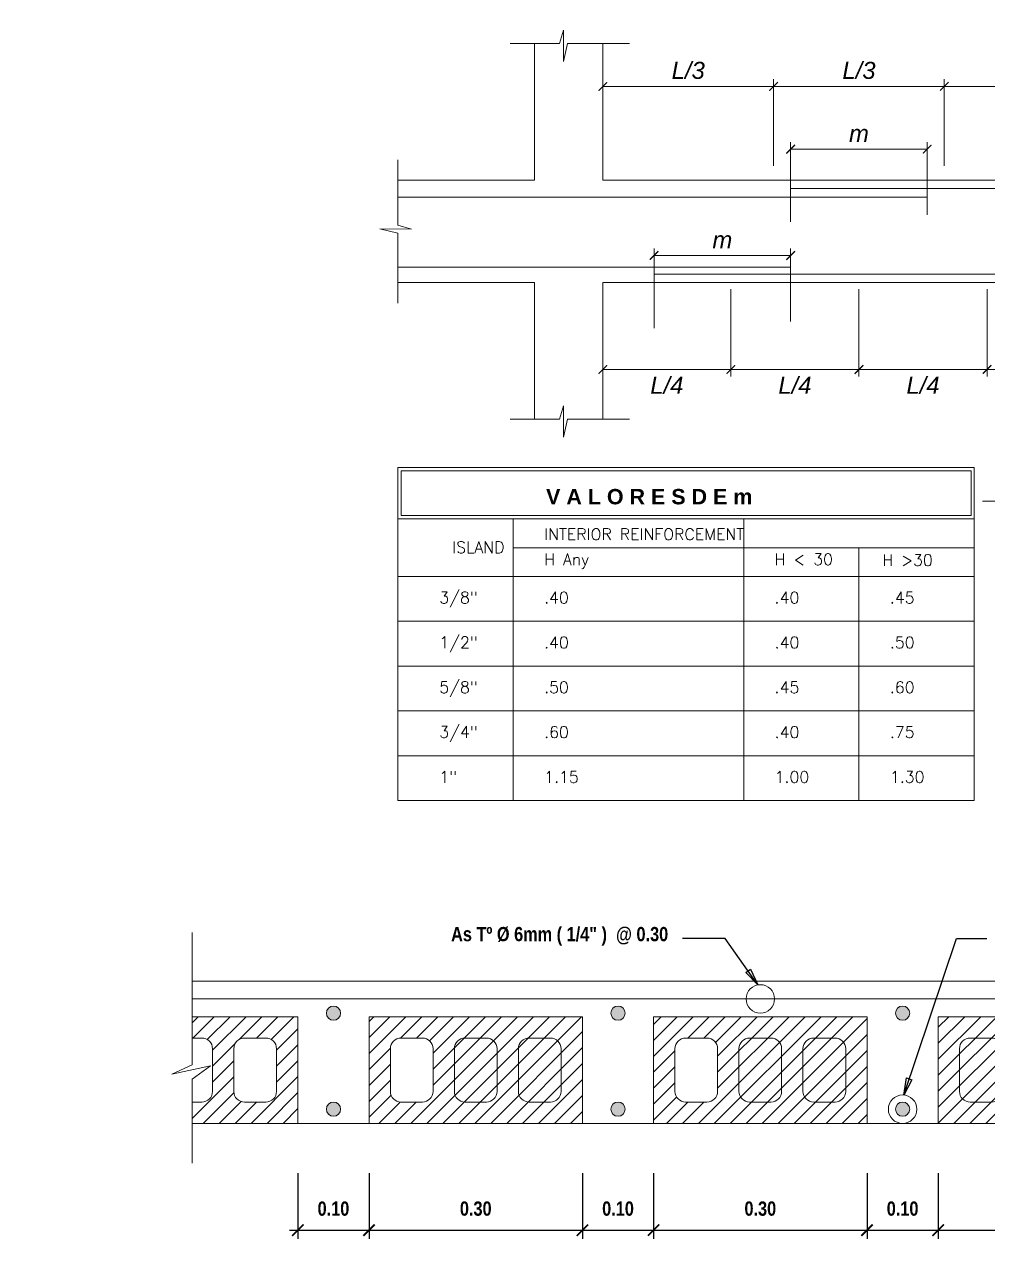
# Model space of a CAD drawing. Header units: millimetres. Extents: x 68 to 194, y 47 to 103.
# Drawn here: x 90.19 to 96.96, y 53.98 to 62.51 of the extents above; entities that cross this region are included whole.
import ezdxf

# ---------------------------------------------------------------- set-up
doc = ezdxf.new("R2010")
doc.units = ezdxf.units.MM
for name, color, linetype, lineweight in [('E_Fierros', 2, 'Continuous', 50), ('G_Complemento', 30, 'Continuous', 20), ('G_Sombreados', 8, 'Continuous', 9), ('G_Texto', 122, 'Continuous', 20)]:
    doc.layers.add(name, color=color, linetype=linetype, lineweight=lineweight)
doc.layers.add('G_Acotación', color=171, linetype='Continuous')
doc.styles.add('Acotacion', font='ARIALN.TTF')
doc.styles.add('ARIAL', font='ariali.ttf', dxfattribs={"height": 0.12})
doc.styles.add('Cotas', font='ARIALNB.TTF', dxfattribs={"height": 0.1})
doc.styles.add('Textos', font='simplex.shx', dxfattribs={"width": 0.8, "oblique": 20})
doc.styles.add('Titulo Detalles', font='swissb.ttf')
doc.dimstyles.new('110', dxfattribs={"dimtxt": 1, "dimasz": 0.08, "dimexe": 0.06, "dimexo": 0.1, "dimgap": 0.1, "dimtad": 3, "dimtih": 1, "dimtoh": 1, "dimlfac": 0.2, "dimzin": 1, "dimdsep": 46, "dimtxsty": 'Cotas', "dimblk": 'ARCHTICK', "dimcen": 2.5, "dimdle": 0.06, "dimclrt": 3, "dimazin": 0, "dimtp": 0.2, "dimtm": 0.2, "dimtfac": 1, "dimtix": 1, "dimtmove": 1, "dimatfit": 3, "dimldrblk": 'CLOSEDBLANK', "dimfxl": 0, "dimtolj": 1, "dimtzin": 1, "dimarcsym": 0})
doc.dimstyles.new('Indicadores', dxfattribs={"dimtxt": 0.08, "dimasz": 0.08, "dimexe": 0.05, "dimexo": 0.1, "dimgap": 0.05, "dimtad": 2, "dimtih": 1, "dimtoh": 1, "dimzin": 4, "dimdsep": 46, "dimtxsty": 'ARIAL', "dimblk1": 'ARCHTICK', "dimblk2": 'ARCHTICK', "dimsah": 1, "dimcen": 0.02, "dimclrd": 8, "dimclre": 8, "dimclrt": 7, "dimadec": 0, "dimazin": 0, "dimtfac": 1, "dimtmove": 2, "dimatfit": 3, "dimldrblk": 'CLOSEDBLANK', "dimfxl": 0, "dimtolj": 1, "dimtzin": 4, "dimlwd": 9, "dimlwe": 9, "dimarcsym": 0})
doc.dimstyles.new('Lenin_50', dxfattribs={"dimtxt": 0.3, "dimasz": 0.08, "dimexe": 0.15, "dimexo": 0.2, "dimgap": 0.03, "dimtad": 2, "dimtih": 1, "dimtoh": 1, "dimlfac": -1, "dimzin": 4, "dimdsep": 46, "dimtxsty": 'Acotacion', "dimblk": 'ARCHTICK', "dimcen": 0.08, "dimclrd": 256, "dimclre": 256, "dimclrt": 4, "dimazin": 1, "dimtm": 1e-09, "dimtfac": 1, "dimtmove": 2, "dimatfit": 2, "dimfxl": 0, "dimtolj": 1, "dimlwd": 13, "dimlwe": 18, "dimarcsym": 0})
pattern_1 = [(45, (-1076.71157, -1234.71255), (-0.0561266008, 0.0561266008), [])]

# ---------------------------------------------------------------- blocks, each defined once
blk = doc.blocks.new('_ArchTick')
at = {"color": 0, "linetype": 'ByBlock', "const_width": 0.15}
blk.add_lwpolyline([(-0.5, -0.5), (0.5, 0.5)], dxfattribs=at)
blk = doc.blocks.new('*D554')
at = {"layer": 'Defpoints', "color": 0}
for p in [(87.8511, 71.0529), (89.3511, 71.0529), (87.8511, 58.5529)]:
    blk.add_point(p, dxfattribs=at)
at = {"layer": 'G_Acotación', "lineweight": 18}
for p, q in [((88.0511, 71.0529), (89.5011, 71.0529)), ((88.0511, 58.5529), (89.5011, 58.5529))]:
    blk.add_line(p, q, dxfattribs=at)
at = {"layer": 'G_Acotación', "lineweight": 13}
blk.add_line((89.3511, 58.5529), (89.3511, 71.0529), dxfattribs=at)
at = {"layer": 'G_Acotación', "lineweight": 13, "xscale": 0.08, "yscale": 0.08, "zscale": 0.08}
for p, rotation in [((89.3511, 71.0529), 90), ((89.3511, 58.5529), 270)]:
    blk.add_blockref('_ArchTick', p, dxfattribs=dict(at, rotation=rotation))
at = {"layer": 'G_Acotación', "color": 4, "lineweight": 5, "insert": (89.8798, 64.8029), "char_height": 0.3, "attachment_point": 5, "style": 'Acotacion'}
blk.add_mtext('\\A1;12.500', dxfattribs=at)
blk = doc.blocks.new('*D617')
at = {"layer": 'Defpoints', "color": 0}
for p in [(96.1121, 54.5414), (96.6121, 54.5414), (96.6121, 54.0414)]:
    blk.add_point(p, dxfattribs=at)
at = {"layer": 'G_Acotación', "color": 0, "lineweight": -2}
for p, q in [((96.1121, 54.4414), (96.1121, 53.9814)), ((96.6121, 54.4414), (96.6121, 53.9814)), ((96.0521, 54.0414), (96.6721, 54.0414))]:
    blk.add_line(p, q, dxfattribs=at)
at = {"layer": 'G_Acotación', "color": 0, "lineweight": -2, "xscale": 0.08, "yscale": 0.08, "zscale": 0.08, "rotation": 180}
blk.add_blockref('_ArchTick', (96.1121, 54.0414), dxfattribs=at)
at = {"layer": 'G_Acotación', "color": 0, "lineweight": -2, "xscale": 0.08, "yscale": 0.08, "zscale": 0.08}
blk.add_blockref('_ArchTick', (96.6121, 54.0414), dxfattribs=at)
at = {"layer": 'G_Acotación', "color": 3, "lineweight": 5, "insert": (96.3621, 54.1924), "char_height": 0.1, "attachment_point": 5, "style": 'Cotas'}
blk.add_mtext('\\A1;0.10', dxfattribs=at)
blk = doc.blocks.new('_ClosedBlank')
at = {"color": 0, "linetype": 'ByBlock', "lineweight": -2}
for p, q in [((-1, 0.17), (0, 0)), ((-1, 0.17), (-1, -0.17)), ((0, 0), (-1, -0.17))]:
    blk.add_line(p, q, dxfattribs=at)
blk = doc.blocks.new('*D618')
at = {"layer": 'Defpoints', "color": 0}
for p in [(94.6121, 54.5414), (96.1121, 54.5414), (96.1121, 54.0414)]:
    blk.add_point(p, dxfattribs=at)
at = {"layer": 'G_Acotación', "color": 0, "lineweight": -2}
for p, q in [((94.6121, 54.4414), (94.6121, 53.9814)), ((96.1121, 54.4414), (96.1121, 53.9814)), ((94.5521, 54.0414), (96.1721, 54.0414))]:
    blk.add_line(p, q, dxfattribs=at)
at = {"layer": 'G_Acotación', "color": 0, "lineweight": -2, "xscale": 0.08, "yscale": 0.08, "zscale": 0.08, "rotation": 180}
blk.add_blockref('_ArchTick', (94.6121, 54.0414), dxfattribs=at)
at = {"layer": 'G_Acotación', "color": 0, "lineweight": -2, "xscale": 0.08, "yscale": 0.08, "zscale": 0.08}
blk.add_blockref('_ArchTick', (96.1121, 54.0414), dxfattribs=at)
at = {"layer": 'G_Acotación', "color": 3, "lineweight": 5, "insert": (95.3621, 54.1924), "char_height": 0.1, "attachment_point": 5, "style": 'Cotas'}
blk.add_mtext('\\A1;0.30', dxfattribs=at)
blk = doc.blocks.new('*D620')
at = {"layer": 'Defpoints', "color": 0}
for p in [(96.6121, 54.5414), (98.1121, 54.5414), (98.1121, 54.0414)]:
    blk.add_point(p, dxfattribs=at)
at = {"layer": 'G_Acotación', "color": 0, "lineweight": -2}
for p, q in [((96.6121, 54.4414), (96.6121, 53.9814)), ((98.1121, 54.4414), (98.1121, 53.9814)), ((96.5521, 54.0414), (98.1721, 54.0414))]:
    blk.add_line(p, q, dxfattribs=at)
at = {"layer": 'G_Acotación', "color": 0, "lineweight": -2, "xscale": 0.08, "yscale": 0.08, "zscale": 0.08, "rotation": 180}
blk.add_blockref('_ArchTick', (96.6121, 54.0414), dxfattribs=at)
at = {"layer": 'G_Acotación', "color": 0, "lineweight": -2, "xscale": 0.08, "yscale": 0.08, "zscale": 0.08}
blk.add_blockref('_ArchTick', (98.1121, 54.0414), dxfattribs=at)
at = {"layer": 'G_Acotación', "color": 3, "lineweight": 5, "insert": (97.3621, 54.1924), "char_height": 0.1, "attachment_point": 5, "style": 'Cotas'}
blk.add_mtext('\\A1;0.30', dxfattribs=at)
blk = doc.blocks.new('*D621')
at = {"layer": 'Defpoints', "color": 0}
for p in [(92.6121, 54.5414), (94.1121, 54.5414), (94.1121, 54.0414)]:
    blk.add_point(p, dxfattribs=at)
at = {"layer": 'G_Acotación', "color": 0, "lineweight": -2}
for p, q in [((92.6121, 54.4414), (92.6121, 53.9814)), ((94.1121, 54.4414), (94.1121, 53.9814)), ((92.5521, 54.0414), (94.1721, 54.0414))]:
    blk.add_line(p, q, dxfattribs=at)
at = {"layer": 'G_Acotación', "color": 0, "lineweight": -2, "xscale": 0.08, "yscale": 0.08, "zscale": 0.08, "rotation": 180}
blk.add_blockref('_ArchTick', (92.6121, 54.0414), dxfattribs=at)
at = {"layer": 'G_Acotación', "color": 0, "lineweight": -2, "xscale": 0.08, "yscale": 0.08, "zscale": 0.08}
blk.add_blockref('_ArchTick', (94.1121, 54.0414), dxfattribs=at)
at = {"layer": 'G_Acotación', "color": 3, "lineweight": 5, "insert": (93.3621, 54.1924), "char_height": 0.1, "attachment_point": 5, "style": 'Cotas'}
blk.add_mtext('\\A1;0.30', dxfattribs=at)
blk = doc.blocks.new('*D622')
at = {"layer": 'Defpoints', "color": 0}
for p in [(92.1121, 54.5414), (92.6121, 54.5414), (92.6121, 54.0414)]:
    blk.add_point(p, dxfattribs=at)
at = {"layer": 'G_Acotación', "color": 0, "lineweight": -2}
for p, q in [((92.1121, 54.4414), (92.1121, 53.9814)), ((92.6121, 54.4414), (92.6121, 53.9814)), ((92.0521, 54.0414), (92.6721, 54.0414))]:
    blk.add_line(p, q, dxfattribs=at)
at = {"layer": 'G_Acotación', "color": 0, "lineweight": -2, "xscale": 0.08, "yscale": 0.08, "zscale": 0.08, "rotation": 180}
blk.add_blockref('_ArchTick', (92.1121, 54.0414), dxfattribs=at)
at = {"layer": 'G_Acotación', "color": 0, "lineweight": -2, "xscale": 0.08, "yscale": 0.08, "zscale": 0.08}
blk.add_blockref('_ArchTick', (92.6121, 54.0414), dxfattribs=at)
at = {"layer": 'G_Acotación', "color": 3, "lineweight": 5, "insert": (92.3621, 54.1924), "char_height": 0.1, "attachment_point": 5, "style": 'Cotas'}
blk.add_mtext('\\A1;0.10', dxfattribs=at)
blk = doc.blocks.new('*D625')
at = {"layer": 'Defpoints', "color": 0}
for p in [(94.1121, 54.5414), (94.6121, 54.5414), (94.6121, 54.0414)]:
    blk.add_point(p, dxfattribs=at)
at = {"layer": 'G_Acotación', "color": 0, "lineweight": -2}
for p, q in [((94.1121, 54.4414), (94.1121, 53.9814)), ((94.6121, 54.4414), (94.6121, 53.9814)), ((94.0521, 54.0414), (94.6721, 54.0414))]:
    blk.add_line(p, q, dxfattribs=at)
at = {"layer": 'G_Acotación', "color": 0, "lineweight": -2, "xscale": 0.08, "yscale": 0.08, "zscale": 0.08, "rotation": 180}
blk.add_blockref('_ArchTick', (94.1121, 54.0414), dxfattribs=at)
at = {"layer": 'G_Acotación', "color": 0, "lineweight": -2, "xscale": 0.08, "yscale": 0.08, "zscale": 0.08}
blk.add_blockref('_ArchTick', (94.6121, 54.0414), dxfattribs=at)
at = {"layer": 'G_Acotación', "color": 3, "lineweight": 5, "insert": (94.3621, 54.1924), "char_height": 0.1, "attachment_point": 5, "style": 'Cotas'}
blk.add_mtext('\\A1;0.10', dxfattribs=at)
blk = doc.blocks.new('*D630')
at = {"layer": 'Defpoints', "color": 0}
for p in [(96.1121, 54.5414), (96.6121, 54.5414), (96.6121, 54.0414)]:
    blk.add_point(p, dxfattribs=at)
at = {"layer": 'G_Acotación', "color": 0, "lineweight": -2}
for p, q in [((96.1121, 54.4414), (96.1121, 53.9814)), ((96.6121, 54.4414), (96.6121, 53.9814)), ((96.0521, 54.0414), (96.6721, 54.0414))]:
    blk.add_line(p, q, dxfattribs=at)
at = {"layer": 'G_Acotación', "color": 0, "lineweight": -2, "xscale": 0.08, "yscale": 0.08, "zscale": 0.08, "rotation": 180}
blk.add_blockref('_ArchTick', (96.1121, 54.0414), dxfattribs=at)
at = {"layer": 'G_Acotación', "color": 0, "lineweight": -2, "xscale": 0.08, "yscale": 0.08, "zscale": 0.08}
blk.add_blockref('_ArchTick', (96.6121, 54.0414), dxfattribs=at)
at = {"layer": 'G_Acotación', "color": 3, "lineweight": 5, "insert": (96.3621, 54.1924), "char_height": 0.1, "attachment_point": 5, "style": 'Cotas'}
blk.add_mtext('\\A1;0.10', dxfattribs=at)
blk = doc.blocks.new('*D631')
at = {"layer": 'Defpoints', "color": 0}
for p in [(94.6121, 54.5414), (96.1121, 54.5414), (96.1121, 54.0414)]:
    blk.add_point(p, dxfattribs=at)
at = {"layer": 'G_Acotación', "color": 0, "lineweight": -2}
for p, q in [((94.6121, 54.4414), (94.6121, 53.9814)), ((96.1121, 54.4414), (96.1121, 53.9814)), ((94.5521, 54.0414), (96.1721, 54.0414))]:
    blk.add_line(p, q, dxfattribs=at)
at = {"layer": 'G_Acotación', "color": 0, "lineweight": -2, "xscale": 0.08, "yscale": 0.08, "zscale": 0.08, "rotation": 180}
blk.add_blockref('_ArchTick', (94.6121, 54.0414), dxfattribs=at)
at = {"layer": 'G_Acotación', "color": 0, "lineweight": -2, "xscale": 0.08, "yscale": 0.08, "zscale": 0.08}
blk.add_blockref('_ArchTick', (96.1121, 54.0414), dxfattribs=at)
at = {"layer": 'G_Acotación', "color": 3, "lineweight": 5, "insert": (95.3621, 54.1924), "char_height": 0.1, "attachment_point": 5, "style": 'Cotas'}
blk.add_mtext('\\A1;0.30', dxfattribs=at)
blk = doc.blocks.new('*D633')
at = {"layer": 'Defpoints', "color": 0}
for p in [(96.6121, 54.5414), (98.1121, 54.5414), (98.1121, 54.0414)]:
    blk.add_point(p, dxfattribs=at)
at = {"layer": 'G_Acotación', "color": 0, "lineweight": -2}
for p, q in [((96.6121, 54.4414), (96.6121, 53.9814)), ((98.1121, 54.4414), (98.1121, 53.9814)), ((96.5521, 54.0414), (98.1721, 54.0414))]:
    blk.add_line(p, q, dxfattribs=at)
at = {"layer": 'G_Acotación', "color": 0, "lineweight": -2, "xscale": 0.08, "yscale": 0.08, "zscale": 0.08, "rotation": 180}
blk.add_blockref('_ArchTick', (96.6121, 54.0414), dxfattribs=at)
at = {"layer": 'G_Acotación', "color": 0, "lineweight": -2, "xscale": 0.08, "yscale": 0.08, "zscale": 0.08}
blk.add_blockref('_ArchTick', (98.1121, 54.0414), dxfattribs=at)
at = {"layer": 'G_Acotación', "color": 3, "lineweight": 5, "insert": (97.3621, 54.1924), "char_height": 0.1, "attachment_point": 5, "style": 'Cotas'}
blk.add_mtext('\\A1;0.30', dxfattribs=at)
blk = doc.blocks.new('*D634')
at = {"layer": 'Defpoints', "color": 0}
for p in [(92.6121, 54.5414), (94.1121, 54.5414), (94.1121, 54.0414)]:
    blk.add_point(p, dxfattribs=at)
at = {"layer": 'G_Acotación', "color": 0, "lineweight": -2}
for p, q in [((92.6121, 54.4414), (92.6121, 53.9814)), ((94.1121, 54.4414), (94.1121, 53.9814)), ((92.5521, 54.0414), (94.1721, 54.0414))]:
    blk.add_line(p, q, dxfattribs=at)
at = {"layer": 'G_Acotación', "color": 0, "lineweight": -2, "xscale": 0.08, "yscale": 0.08, "zscale": 0.08, "rotation": 180}
blk.add_blockref('_ArchTick', (92.6121, 54.0414), dxfattribs=at)
at = {"layer": 'G_Acotación', "color": 0, "lineweight": -2, "xscale": 0.08, "yscale": 0.08, "zscale": 0.08}
blk.add_blockref('_ArchTick', (94.1121, 54.0414), dxfattribs=at)
at = {"layer": 'G_Acotación', "color": 3, "lineweight": 5, "insert": (93.3621, 54.1924), "char_height": 0.1, "attachment_point": 5, "style": 'Cotas'}
blk.add_mtext('\\A1;0.30', dxfattribs=at)
blk = doc.blocks.new('*D635')
at = {"layer": 'Defpoints', "color": 0}
for p in [(92.1121, 54.5414), (92.6121, 54.5414), (92.6121, 54.0414)]:
    blk.add_point(p, dxfattribs=at)
at = {"layer": 'G_Acotación', "color": 0, "lineweight": -2}
for p, q in [((92.1121, 54.4414), (92.1121, 53.9814)), ((92.6121, 54.4414), (92.6121, 53.9814)), ((92.0521, 54.0414), (92.6721, 54.0414))]:
    blk.add_line(p, q, dxfattribs=at)
at = {"layer": 'G_Acotación', "color": 0, "lineweight": -2, "xscale": 0.08, "yscale": 0.08, "zscale": 0.08, "rotation": 180}
blk.add_blockref('_ArchTick', (92.1121, 54.0414), dxfattribs=at)
at = {"layer": 'G_Acotación', "color": 0, "lineweight": -2, "xscale": 0.08, "yscale": 0.08, "zscale": 0.08}
blk.add_blockref('_ArchTick', (92.6121, 54.0414), dxfattribs=at)
at = {"layer": 'G_Acotación', "color": 3, "lineweight": 5, "insert": (92.3621, 54.1924), "char_height": 0.1, "attachment_point": 5, "style": 'Cotas'}
blk.add_mtext('\\A1;0.10', dxfattribs=at)
blk = doc.blocks.new('*D638')
at = {"layer": 'Defpoints', "color": 0}
for p in [(94.1121, 54.5414), (94.6121, 54.5414), (94.6121, 54.0414)]:
    blk.add_point(p, dxfattribs=at)
at = {"layer": 'G_Acotación', "color": 0, "lineweight": -2}
for p, q in [((94.1121, 54.4414), (94.1121, 53.9814)), ((94.6121, 54.4414), (94.6121, 53.9814)), ((94.0521, 54.0414), (94.6721, 54.0414))]:
    blk.add_line(p, q, dxfattribs=at)
at = {"layer": 'G_Acotación', "color": 0, "lineweight": -2, "xscale": 0.08, "yscale": 0.08, "zscale": 0.08, "rotation": 180}
blk.add_blockref('_ArchTick', (94.1121, 54.0414), dxfattribs=at)
at = {"layer": 'G_Acotación', "color": 0, "lineweight": -2, "xscale": 0.08, "yscale": 0.08, "zscale": 0.08}
blk.add_blockref('_ArchTick', (94.6121, 54.0414), dxfattribs=at)
at = {"layer": 'G_Acotación', "color": 3, "lineweight": 5, "insert": (94.3621, 54.1924), "char_height": 0.1, "attachment_point": 5, "style": 'Cotas'}
blk.add_mtext('\\A1;0.10', dxfattribs=at)
blk = doc.blocks.new('*D644')
at = {"layer": 'Defpoints', "color": 0}
for p in [(95.4554, 62.0779), (94.2554, 61.4196), (95.4554, 61.4196)]:
    blk.add_point(p, dxfattribs=at)
at = {"layer": 'G_Acotación', "color": 8, "lineweight": 9}
for p, q in [((94.2554, 61.5196), (94.2554, 62.1279)), ((95.4554, 61.5196), (95.4554, 62.1279)), ((94.2554, 62.0779), (95.4554, 62.0779))]:
    blk.add_line(p, q, dxfattribs=at)
at = {"layer": 'G_Acotación', "color": 8, "lineweight": 9, "xscale": 0.06, "yscale": 0.06, "zscale": 0.06, "rotation": 180}
blk.add_blockref('_ArchTick', (94.2554, 62.0779), dxfattribs=at)
at = {"layer": 'G_Acotación', "color": 8, "lineweight": 9, "xscale": 0.06, "yscale": 0.06, "zscale": 0.06}
blk.add_blockref('_ArchTick', (95.4554, 62.0779), dxfattribs=at)
at = {"layer": 'G_Acotación', "color": 7, "lineweight": 5, "insert": (94.8554, 62.1899), "char_height": 0.12, "attachment_point": 5, "style": 'ARIAL'}
blk.add_mtext('\\A1;L/3', dxfattribs=at)
blk = doc.blocks.new('*D645')
at = {"layer": 'Defpoints', "color": 0}
for p in [(96.6554, 62.0779), (95.4554, 61.4196), (96.6554, 61.4196)]:
    blk.add_point(p, dxfattribs=at)
at = {"layer": 'G_Acotación', "color": 8, "lineweight": 9}
for p, q in [((95.4554, 61.5196), (95.4554, 62.1279)), ((96.6554, 61.5196), (96.6554, 62.1279)), ((95.4554, 62.0779), (96.6554, 62.0779))]:
    blk.add_line(p, q, dxfattribs=at)
at = {"layer": 'G_Acotación', "color": 8, "lineweight": 9, "xscale": 0.06, "yscale": 0.06, "zscale": 0.06, "rotation": 180}
blk.add_blockref('_ArchTick', (95.4554, 62.0779), dxfattribs=at)
at = {"layer": 'G_Acotación', "color": 8, "lineweight": 9, "xscale": 0.06, "yscale": 0.06, "zscale": 0.06}
blk.add_blockref('_ArchTick', (96.6554, 62.0779), dxfattribs=at)
at = {"layer": 'G_Acotación', "color": 7, "lineweight": 5, "insert": (96.0554, 62.1899), "char_height": 0.12, "attachment_point": 5, "style": 'ARIAL'}
blk.add_mtext('\\A1;L/3', dxfattribs=at)
blk = doc.blocks.new('*D646')
at = {"layer": 'Defpoints', "color": 0}
for p in [(94.2554, 60.7524), (95.1554, 60.7524), (95.1554, 60.0891)]:
    blk.add_point(p, dxfattribs=at)
at = {"layer": 'G_Acotación', "color": 8, "lineweight": 9}
for p, q in [((94.2554, 60.6524), (94.2554, 60.0391)), ((95.1554, 60.6524), (95.1554, 60.0391)), ((94.2554, 60.0891), (95.1554, 60.0891))]:
    blk.add_line(p, q, dxfattribs=at)
at = {"layer": 'G_Acotación', "color": 8, "lineweight": 9, "xscale": 0.06, "yscale": 0.06, "zscale": 0.06, "rotation": 180}
blk.add_blockref('_ArchTick', (94.2554, 60.0891), dxfattribs=at)
at = {"layer": 'G_Acotación', "color": 8, "lineweight": 9, "xscale": 0.06, "yscale": 0.06, "zscale": 0.06}
blk.add_blockref('_ArchTick', (95.1554, 60.0891), dxfattribs=at)
at = {"layer": 'G_Acotación', "color": 7, "lineweight": 5, "insert": (94.7054, 59.9771), "char_height": 0.12, "attachment_point": 5, "style": 'ARIAL'}
blk.add_mtext('\\A1;L/4', dxfattribs=at)
blk = doc.blocks.new('*D647')
at = {"layer": 'Defpoints', "color": 0}
for p in [(95.5754, 60.8899), (94.6154, 60.2796), (95.5754, 60.3273)]:
    blk.add_point(p, dxfattribs=at)
at = {"layer": 'G_Acotación', "color": 8, "lineweight": 9}
for p, q in [((94.6154, 60.3796), (94.6154, 60.9399)), ((95.5754, 60.4273), (95.5754, 60.9399)), ((94.6154, 60.8899), (95.5754, 60.8899))]:
    blk.add_line(p, q, dxfattribs=at)
at = {"layer": 'G_Acotación', "color": 8, "lineweight": 9, "xscale": 0.06, "yscale": 0.06, "zscale": 0.06, "rotation": 180}
blk.add_blockref('_ArchTick', (94.6154, 60.8899), dxfattribs=at)
at = {"layer": 'G_Acotación', "color": 8, "lineweight": 9, "xscale": 0.06, "yscale": 0.06, "zscale": 0.06}
blk.add_blockref('_ArchTick', (95.5754, 60.8899), dxfattribs=at)
at = {"layer": 'G_Acotación', "color": 7, "lineweight": 5, "insert": (95.0954, 60.9999), "char_height": 0.12, "attachment_point": 5, "style": 'ARIAL'}
blk.add_mtext('\\A1;m', dxfattribs=at)
blk = doc.blocks.new('*D648')
at = {"layer": 'Defpoints', "color": 0}
for p in [(95.1554, 60.7524), (96.0554, 60.7524), (96.0554, 60.0891)]:
    blk.add_point(p, dxfattribs=at)
at = {"layer": 'G_Acotación', "color": 8, "lineweight": 9}
for p, q in [((95.1554, 60.6524), (95.1554, 60.0391)), ((96.0554, 60.6524), (96.0554, 60.0391)), ((95.1554, 60.0891), (96.0554, 60.0891))]:
    blk.add_line(p, q, dxfattribs=at)
at = {"layer": 'G_Acotación', "color": 8, "lineweight": 9, "xscale": 0.06, "yscale": 0.06, "zscale": 0.06, "rotation": 180}
blk.add_blockref('_ArchTick', (95.1554, 60.0891), dxfattribs=at)
at = {"layer": 'G_Acotación', "color": 8, "lineweight": 9, "xscale": 0.06, "yscale": 0.06, "zscale": 0.06}
blk.add_blockref('_ArchTick', (96.0554, 60.0891), dxfattribs=at)
at = {"layer": 'G_Acotación', "color": 7, "lineweight": 5, "insert": (95.6054, 59.9771), "char_height": 0.12, "attachment_point": 5, "style": 'ARIAL'}
blk.add_mtext('\\A1;L/4', dxfattribs=at)
blk = doc.blocks.new('*D649')
at = {"layer": 'Defpoints', "color": 0}
for p in [(96.0554, 60.7524), (96.9554, 60.7524), (96.9554, 60.0891)]:
    blk.add_point(p, dxfattribs=at)
at = {"layer": 'G_Acotación', "color": 8, "lineweight": 9}
for p, q in [((96.0554, 60.6524), (96.0554, 60.0391)), ((96.9554, 60.6524), (96.9554, 60.0391)), ((96.0554, 60.0891), (96.9554, 60.0891))]:
    blk.add_line(p, q, dxfattribs=at)
at = {"layer": 'G_Acotación', "color": 8, "lineweight": 9, "xscale": 0.06, "yscale": 0.06, "zscale": 0.06, "rotation": 180}
blk.add_blockref('_ArchTick', (96.0554, 60.0891), dxfattribs=at)
at = {"layer": 'G_Acotación', "color": 8, "lineweight": 9, "xscale": 0.06, "yscale": 0.06, "zscale": 0.06}
blk.add_blockref('_ArchTick', (96.9554, 60.0891), dxfattribs=at)
at = {"layer": 'G_Acotación', "color": 7, "lineweight": 5, "insert": (96.5054, 59.9771), "char_height": 0.12, "attachment_point": 5, "style": 'ARIAL'}
blk.add_mtext('\\A1;L/4', dxfattribs=at)
blk = doc.blocks.new('*D650')
at = {"layer": 'Defpoints', "color": 0}
for p in [(96.5354, 61.6372), (95.5754, 61.027), (96.5354, 61.0747)]:
    blk.add_point(p, dxfattribs=at)
at = {"layer": 'G_Acotación', "color": 8, "lineweight": 9}
for p, q in [((95.5754, 61.127), (95.5754, 61.6872)), ((95.5754, 61.6372), (96.5354, 61.6372)), ((96.5354, 61.1747), (96.5354, 61.6872))]:
    blk.add_line(p, q, dxfattribs=at)
at = {"layer": 'G_Acotación', "color": 8, "lineweight": 9, "xscale": 0.06, "yscale": 0.06, "zscale": 0.06, "rotation": 180}
blk.add_blockref('_ArchTick', (95.5754, 61.6372), dxfattribs=at)
at = {"layer": 'G_Acotación', "color": 8, "lineweight": 9, "xscale": 0.06, "yscale": 0.06, "zscale": 0.06}
blk.add_blockref('_ArchTick', (96.5354, 61.6372), dxfattribs=at)
at = {"layer": 'G_Acotación', "color": 7, "lineweight": 5, "insert": (96.0554, 61.7472), "char_height": 0.12, "attachment_point": 5, "style": 'ARIAL'}
blk.add_mtext('\\A1;m', dxfattribs=at)
blk = doc.blocks.new('*D651')
at = {"layer": 'Defpoints', "color": 0}
for p in [(97.8554, 62.0779), (96.6554, 61.4196), (97.8554, 61.4196)]:
    blk.add_point(p, dxfattribs=at)
at = {"layer": 'G_Acotación', "color": 8, "lineweight": 9}
for p, q in [((96.6554, 61.5196), (96.6554, 62.1279)), ((97.8554, 61.5196), (97.8554, 62.1279)), ((96.6554, 62.0779), (97.8554, 62.0779))]:
    blk.add_line(p, q, dxfattribs=at)
at = {"layer": 'G_Acotación', "color": 8, "lineweight": 9, "xscale": 0.06, "yscale": 0.06, "zscale": 0.06, "rotation": 180}
blk.add_blockref('_ArchTick', (96.6554, 62.0779), dxfattribs=at)
at = {"layer": 'G_Acotación', "color": 8, "lineweight": 9, "xscale": 0.06, "yscale": 0.06, "zscale": 0.06}
blk.add_blockref('_ArchTick', (97.8554, 62.0779), dxfattribs=at)
at = {"layer": 'G_Acotación', "color": 7, "lineweight": 5, "insert": (97.2554, 62.1899), "char_height": 0.12, "attachment_point": 5, "style": 'ARIAL'}
blk.add_mtext('\\A1;L/3', dxfattribs=at)
blk = doc.blocks.new('*D652')
at = {"layer": 'Defpoints', "color": 0}
for p in [(96.9554, 60.7524), (97.8554, 60.7524), (97.8554, 60.0891)]:
    blk.add_point(p, dxfattribs=at)
at = {"layer": 'G_Acotación', "color": 8, "lineweight": 9}
for p, q in [((96.9554, 60.6524), (96.9554, 60.0391)), ((97.8554, 60.6524), (97.8554, 60.0391)), ((96.9554, 60.0891), (97.8554, 60.0891))]:
    blk.add_line(p, q, dxfattribs=at)
at = {"layer": 'G_Acotación', "color": 8, "lineweight": 9, "xscale": 0.06, "yscale": 0.06, "zscale": 0.06, "rotation": 180}
blk.add_blockref('_ArchTick', (96.9554, 60.0891), dxfattribs=at)
at = {"layer": 'G_Acotación', "color": 8, "lineweight": 9, "xscale": 0.06, "yscale": 0.06, "zscale": 0.06}
blk.add_blockref('_ArchTick', (97.8554, 60.0891), dxfattribs=at)
at = {"layer": 'G_Acotación', "color": 7, "lineweight": 5, "insert": (97.4054, 59.9771), "char_height": 0.12, "attachment_point": 5, "style": 'ARIAL'}
blk.add_mtext('\\A1;L/4', dxfattribs=at)

msp = doc.modelspace()

# ---------------------------------------------------------------- hatches: boundary and pattern name
at = {"layer": 'E_Fierros', "lineweight": 5}
h = msp.add_hatch(color=256, dxfattribs=at)
h.dxf.hatch_style = 1
h.paths.add_polyline_path([(92.4121, 55.5664, 1), (92.3121, 55.5664, 1)])
h.paths.add_polyline_path([(92.4121, 54.8914, 1), (92.3121, 54.8914, 1)])
h = msp.add_hatch(color=256, dxfattribs=at)
h.dxf.hatch_style = 1
h.paths.add_polyline_path([(92.4121, 55.5664, 1), (92.3121, 55.5664, 1)])
h.paths.add_polyline_path([(92.4121, 54.8914, 1), (92.3121, 54.8914, 1)])
h = msp.add_hatch(color=256, dxfattribs=at)
h.dxf.hatch_style = 1
h.paths.add_polyline_path([(94.4121, 55.5664, 1), (94.3121, 55.5664, 1)])
h.paths.add_polyline_path([(94.4121, 54.8914, 1), (94.3121, 54.8914, 1)])
h = msp.add_hatch(color=256, dxfattribs=at)
h.dxf.hatch_style = 1
h.paths.add_polyline_path([(94.4121, 55.5664, 1), (94.3121, 55.5664, 1)])
h.paths.add_polyline_path([(94.4121, 54.8914, 1), (94.3121, 54.8914, 1)])
h = msp.add_hatch(color=256, dxfattribs=at)
h.dxf.hatch_style = 1
h.paths.add_polyline_path([(96.4121, 55.5664, 1), (96.3121, 55.5664, 1)])
h.paths.add_polyline_path([(96.4121, 54.8914, 1), (96.3121, 54.8914, 1)])
h = msp.add_hatch(color=256, dxfattribs=at)
h.dxf.hatch_style = 1
h.paths.add_polyline_path([(96.4121, 55.5664, 1), (96.3121, 55.5664, 1)])
h.paths.add_polyline_path([(96.4121, 54.8914, 1), (96.3121, 54.8914, 1)])
at = {"layer": 'G_Sombreados', "lineweight": 5}
h = msp.add_hatch(dxfattribs=at)
h.set_pattern_fill('LINE,_O', color=256, scale=0.025, angle=45)
h.set_pattern_definition(pattern_1)
h.paths.add_polyline_path([(92.1121, 54.7914), (92.1121, 55.5414), (91.3687, 55.5414), (91.3687, 55.3914), (91.4371, 55.3914, -0.414214), (91.5121, 55.3164), (91.5121, 55.0164, -0.414214), (91.4371, 54.9414), (91.3687, 54.9414), (91.3687, 54.7914)])
h.paths.add_polyline_path([(91.8871, 54.9414), (91.7371, 54.9414, -0.414214), (91.6621, 55.0164), (91.6621, 55.3164, -0.414214), (91.7371, 55.3914), (91.8871, 55.3914, -0.414214), (91.9621, 55.3164), (91.9621, 55.0164, -0.414214)], flags=16)
h = msp.add_hatch(dxfattribs=at)
h.set_pattern_fill('LINE,_O', color=256, scale=0.025, angle=45)
h.set_pattern_definition(pattern_1)
h.paths.add_polyline_path([(92.1121, 54.7914), (92.1121, 55.5414), (91.3687, 55.5414), (91.3687, 55.3914), (91.4371, 55.3914, -0.414214), (91.5121, 55.3164), (91.5121, 55.0164, -0.414214), (91.4371, 54.9414), (91.3687, 54.9414), (91.3687, 54.7914)])
h.paths.add_polyline_path([(91.8871, 54.9414), (91.7371, 54.9414, -0.414214), (91.6621, 55.0164), (91.6621, 55.3164, -0.414214), (91.7371, 55.3914), (91.8871, 55.3914, -0.414214), (91.9621, 55.3164), (91.9621, 55.0164, -0.414214)], flags=16)
h = msp.add_hatch(dxfattribs=at)
h.set_pattern_fill('LINE,_O', color=256, scale=0.025, angle=45)
h.set_pattern_definition(pattern_1)
h.paths.add_polyline_path([(92.6121, 55.5414), (92.6121, 54.7914), (94.1121, 54.7914), (94.1121, 55.5414)])
h.paths.add_polyline_path([(93.0621, 55.0164, -0.414214), (92.9871, 54.9414), (92.8371, 54.9414, -0.414214), (92.7621, 55.0164), (92.7621, 55.3164, -0.414214), (92.8371, 55.3914), (92.9871, 55.3914, -0.414214), (93.0621, 55.3164)], flags=16)
h = msp.add_hatch(dxfattribs=at)
h.set_pattern_fill('LINE,_O', color=256, scale=0.025, angle=45)
h.set_pattern_definition(pattern_1)
h.paths.add_polyline_path([(92.6121, 55.5414), (92.6121, 54.7914), (94.1121, 54.7914), (94.1121, 55.5414)])
h.paths.add_polyline_path([(93.0621, 55.0164, -0.414214), (92.9871, 54.9414), (92.8371, 54.9414, -0.414214), (92.7621, 55.0164), (92.7621, 55.3164, -0.414214), (92.8371, 55.3914), (92.9871, 55.3914, -0.414214), (93.0621, 55.3164)], flags=16)
h = msp.add_hatch(dxfattribs=at)
h.set_pattern_fill('LINE,_O', color=256, scale=0.025, angle=45)
h.set_pattern_definition(pattern_1)
h.paths.add_polyline_path([(94.6121, 55.5414), (94.6121, 54.7914), (96.1121, 54.7914), (96.1121, 55.5414)])
h.paths.add_polyline_path([(95.0621, 55.0164, -0.414214), (94.9871, 54.9414), (94.8371, 54.9414, -0.414214), (94.7621, 55.0164), (94.7621, 55.3164, -0.414214), (94.8371, 55.3914), (94.9871, 55.3914, -0.414214), (95.0621, 55.3164)], flags=16)
h = msp.add_hatch(dxfattribs=at)
h.set_pattern_fill('LINE,_O', color=256, scale=0.025, angle=45)
h.set_pattern_definition(pattern_1)
h.paths.add_polyline_path([(94.6121, 55.5414), (94.6121, 54.7914), (96.1121, 54.7914), (96.1121, 55.5414)])
h.paths.add_polyline_path([(95.0621, 55.0164, -0.414214), (94.9871, 54.9414), (94.8371, 54.9414, -0.414214), (94.7621, 55.0164), (94.7621, 55.3164, -0.414214), (94.8371, 55.3914), (94.9871, 55.3914, -0.414214), (95.0621, 55.3164)], flags=16)
h = msp.add_hatch(dxfattribs=at)
h.set_pattern_fill('LINE,_O', color=256, scale=0.025, angle=45)
h.set_pattern_definition(pattern_1)
h.paths.add_polyline_path([(96.6121, 55.5414), (96.6121, 54.7914), (98.1121, 54.7914), (98.1121, 55.5414)])
h.paths.add_polyline_path([(97.6621, 55.3164, -0.414214), (97.7371, 55.3914), (97.8871, 55.3914, -0.414214), (97.9621, 55.3164), (97.9621, 55.0164, -0.414214), (97.8871, 54.9414), (97.7371, 54.9414, -0.414214), (97.6621, 55.0164)], flags=16)
h = msp.add_hatch(dxfattribs=at)
h.set_pattern_fill('LINE,_O', color=256, scale=0.025, angle=45)
h.set_pattern_definition(pattern_1)
h.paths.add_polyline_path([(96.6121, 55.5414), (96.6121, 54.7914), (98.1121, 54.7914), (98.1121, 55.5414)])
h.paths.add_polyline_path([(97.6621, 55.3164, -0.414214), (97.7371, 55.3914), (97.8871, 55.3914, -0.414214), (97.9621, 55.3164), (97.9621, 55.0164, -0.414214), (97.8871, 54.9414), (97.7371, 54.9414, -0.414214), (97.6621, 55.0164)], flags=16)

# ---------------------------------------------------------------- linework, layer by layer
at = {"lineweight": 5}
msp.add_line((96.924, 59.1648), (98.1526, 59.1648), dxfattribs=at)
at = {"layer": 'E_Fierros', "lineweight": 5}
msp.add_line((91.3687, 55.6664), (99.3556, 55.6664), dxfattribs=at)
msp.add_line((91.3687, 55.6664), (99.3556, 55.6664), dxfattribs=at)
for points in [[(95.5754, 61.3596), (95.5754, 61.3596), (99.2952, 61.3596)], [(96.5354, 61.3001), (92.8154, 61.3001)], [(95.5754, 60.8073), (92.8154, 60.8073)], [(94.6154, 60.7596), (94.6154, 60.7596), (99.2952, 60.7596)]]:
    msp.add_lwpolyline(points, dxfattribs=at)
for centre in [(92.3621, 55.5664), (92.3621, 55.5664), (94.3621, 55.5664), (94.3621, 55.5664), (96.3621, 55.5664), (96.3621, 55.5664), (92.3621, 54.8914), (92.3621, 54.8914), (94.3621, 54.8914), (94.3621, 54.8914), (96.3621, 54.8914), (96.3621, 54.8914)]:
    msp.add_circle(centre, 0.05, dxfattribs=at)
at = {"layer": 'G_Acotación', "lineweight": 5}
msp.add_circle((96.3621, 54.8914), 0.1, dxfattribs=at)
msp.add_circle((96.3621, 54.8914), 0.1, dxfattribs=at)
at = {"layer": 'G_Complemento', "lineweight": 5}
for p, q in [((92.8154, 59.3995), (92.8154, 57.0595)), ((92.8154, 59.3995), (96.8654, 59.3995)), ((96.8654, 59.3995), (96.8654, 57.0595)), ((92.8154, 59.0395), (96.8654, 59.0395)), ((93.6254, 59.0395), (93.6254, 57.0595)), ((95.2454, 59.0359), (95.2454, 57.0595)), ((96.0554, 58.837), (96.0554, 57.0595)), ((92.8154, 58.6345), (96.8654, 58.6345)), ((92.8154, 58.3195), (96.8654, 58.3195)), ((92.8154, 58.0045), (96.8654, 58.0045)), ((92.8154, 57.6895), (96.8654, 57.6895)), ((92.8154, 57.3745), (96.8654, 57.3745)), ((92.8154, 57.0595), (96.8654, 57.0595)), ((91.3687, 55.7914), (99.3556, 55.7914)), ((91.3687, 55.7914), (99.3556, 55.7914)), ((91.3687, 54.7914), (99.3556, 54.7914)), ((91.3687, 54.7914), (99.3556, 54.7914))]:
    msp.add_line(p, q, dxfattribs=at)
at = {"layer": 'G_Complemento', "linetype": 'ByBlock', "lineweight": 5, "ltscale": 5}
for points in [[(93.6049, 62.3796), (93.9517, 62.3796), (93.9792, 62.4743), (93.978, 62.2525), (94.0071, 62.3796), (94.4426, 62.3796)], [(92.8154, 61.563), (92.8154, 61.1029), (92.9101, 61.0753), (92.6883, 61.0766), (92.8154, 61.0474), (92.8154, 60.5542)], [(93.6049, 59.7396), (93.9517, 59.7396), (93.9792, 59.8343), (93.978, 59.6125), (94.0071, 59.7396), (94.4426, 59.7396)]]:
    msp.add_lwpolyline(points, dxfattribs=at)
at = {"layer": 'G_Complemento', "lineweight": 5}
for points in [[(92.8154, 61.4196), (93.7754, 61.4196), (93.7754, 62.3796)], [(94.2554, 61.4196), (94.2554, 61.4196), (94.2554, 62.3796)], [(94.2554, 61.4196), (97.8554, 61.4196), (97.8554, 62.3796)], [(92.8154, 60.6996), (93.7754, 60.6996), (93.7754, 59.7396)], [(94.2554, 60.6996), (94.2554, 60.6996), (94.2554, 59.7396)], [(94.2554, 60.6996), (97.8554, 60.6996), (97.8554, 59.7396)], [(93.6254, 58.837), (93.6254, 58.837), (96.8654, 58.837)], [(91.3687, 56.1328), (91.3687, 55.2024), (91.2254, 55.1377), (91.4989, 55.1952), (91.3687, 55.1017), (91.3687, 54.5131)], [(91.3687, 56.1328), (91.3687, 55.2024), (91.2254, 55.1377), (91.4989, 55.1952), (91.3687, 55.1017), (91.3687, 54.5131)], [(91.3687, 54.7914), (92.1121, 54.7914), (92.1121, 55.5414), (91.3687, 55.5414)], [(91.3687, 54.7914), (92.1121, 54.7914), (92.1121, 55.5414), (91.3687, 55.5414)]]:
    msp.add_lwpolyline(points, dxfattribs=at)
for points in [[(92.8379, 59.062), (96.8429, 59.062), (96.8429, 59.377), (92.8379, 59.377)], [(92.6121, 54.7914), (94.1121, 54.7914), (94.1121, 55.5414), (92.6121, 55.5414)], [(92.6121, 54.7914), (94.1121, 54.7914), (94.1121, 55.5414), (92.6121, 55.5414)], [(94.6121, 54.7914), (96.1121, 54.7914), (96.1121, 55.5414), (94.6121, 55.5414)], [(94.6121, 54.7914), (96.1121, 54.7914), (96.1121, 55.5414), (94.6121, 55.5414)], [(98.1121, 54.7914), (96.6121, 54.7914), (96.6121, 55.5414), (98.1121, 55.5414)], [(98.1121, 54.7914), (96.6121, 54.7914), (96.6121, 55.5414), (98.1121, 55.5414)]]:
    msp.add_lwpolyline(points, close=True, dxfattribs=at)
msp.add_lwpolyline([(91.3687, 54.9414), (91.4371, 54.9414, 0.414214), (91.5121, 55.0164), (91.5121, 55.3164, 0.414214), (91.4371, 55.3914), (91.3687, 55.3914)], format="xyb", dxfattribs=at)
msp.add_lwpolyline([(91.3687, 54.9414), (91.4371, 54.9414, 0.414214), (91.5121, 55.0164), (91.5121, 55.3164, 0.414214), (91.4371, 55.3914), (91.3687, 55.3914)], format="xyb", dxfattribs=at)
for points in [[(91.7371, 54.9414), (91.8871, 54.9414, 0.414214), (91.9621, 55.0164), (91.9621, 55.3164, 0.414214), (91.8871, 55.3914), (91.7371, 55.3914, 0.414214), (91.6621, 55.3164), (91.6621, 55.0164, 0.414214)], [(91.7371, 54.9414), (91.8871, 54.9414, 0.414214), (91.9621, 55.0164), (91.9621, 55.3164, 0.414214), (91.8871, 55.3914), (91.7371, 55.3914, 0.414214), (91.6621, 55.3164), (91.6621, 55.0164, 0.414214)], [(92.8371, 54.9414), (92.9871, 54.9414, 0.414214), (93.0621, 55.0164), (93.0621, 55.3164, 0.414214), (92.9871, 55.3914), (92.8371, 55.3914, 0.414214), (92.7621, 55.3164), (92.7621, 55.0164, 0.414214)], [(92.8371, 54.9414), (92.9871, 54.9414, 0.414214), (93.0621, 55.0164), (93.0621, 55.3164, 0.414214), (92.9871, 55.3914), (92.8371, 55.3914, 0.414214), (92.7621, 55.3164), (92.7621, 55.0164, 0.414214)], [(93.2871, 54.9414), (93.4371, 54.9414, 0.414214), (93.5121, 55.0164), (93.5121, 55.3164, 0.414214), (93.4371, 55.3914), (93.2871, 55.3914, 0.414214), (93.2121, 55.3164), (93.2121, 55.0164, 0.414214)], [(93.2871, 54.9414), (93.4371, 54.9414, 0.414214), (93.5121, 55.0164), (93.5121, 55.3164, 0.414214), (93.4371, 55.3914), (93.2871, 55.3914, 0.414214), (93.2121, 55.3164), (93.2121, 55.0164, 0.414214)], [(93.7371, 54.9414), (93.8871, 54.9414, 0.414214), (93.9621, 55.0164), (93.9621, 55.3164, 0.414214), (93.8871, 55.3914), (93.7371, 55.3914, 0.414214), (93.6621, 55.3164), (93.6621, 55.0164, 0.414214)], [(93.7371, 54.9414), (93.8871, 54.9414, 0.414214), (93.9621, 55.0164), (93.9621, 55.3164, 0.414214), (93.8871, 55.3914), (93.7371, 55.3914, 0.414214), (93.6621, 55.3164), (93.6621, 55.0164, 0.414214)], [(94.8371, 54.9414), (94.9871, 54.9414, 0.414214), (95.0621, 55.0164), (95.0621, 55.3164, 0.414214), (94.9871, 55.3914), (94.8371, 55.3914, 0.414214), (94.7621, 55.3164), (94.7621, 55.0164, 0.414214)], [(94.8371, 54.9414), (94.9871, 54.9414, 0.414214), (95.0621, 55.0164), (95.0621, 55.3164, 0.414214), (94.9871, 55.3914), (94.8371, 55.3914, 0.414214), (94.7621, 55.3164), (94.7621, 55.0164, 0.414214)], [(95.2871, 54.9414), (95.4371, 54.9414, 0.414214), (95.5121, 55.0164), (95.5121, 55.3164, 0.414214), (95.4371, 55.3914), (95.2871, 55.3914, 0.414214), (95.2121, 55.3164), (95.2121, 55.0164, 0.414214)], [(95.2871, 54.9414), (95.4371, 54.9414, 0.414214), (95.5121, 55.0164), (95.5121, 55.3164, 0.414214), (95.4371, 55.3914), (95.2871, 55.3914, 0.414214), (95.2121, 55.3164), (95.2121, 55.0164, 0.414214)], [(95.7371, 54.9414), (95.8871, 54.9414, 0.414214), (95.9621, 55.0164), (95.9621, 55.3164, 0.414214), (95.8871, 55.3914), (95.7371, 55.3914, 0.414214), (95.6621, 55.3164), (95.6621, 55.0164, 0.414214)], [(95.7371, 54.9414), (95.8871, 54.9414, 0.414214), (95.9621, 55.0164), (95.9621, 55.3164, 0.414214), (95.8871, 55.3914), (95.7371, 55.3914, 0.414214), (95.6621, 55.3164), (95.6621, 55.0164, 0.414214)], [(96.9871, 54.9414), (96.8371, 54.9414, -0.414214), (96.7621, 55.0164), (96.7621, 55.3164, -0.414214), (96.8371, 55.3914), (96.9871, 55.3914, -0.414214), (97.0621, 55.3164), (97.0621, 55.0164, -0.414214)], [(96.9871, 54.9414), (96.8371, 54.9414, -0.414214), (96.7621, 55.0164), (96.7621, 55.3164, -0.414214), (96.8371, 55.3914), (96.9871, 55.3914, -0.414214), (97.0621, 55.3164), (97.0621, 55.0164, -0.414214)]]:
    msp.add_lwpolyline(points, format="xyb", close=True, dxfattribs=at)
at = {"layer": 'G_Texto', "lineweight": 5}
msp.add_circle((95.3621, 55.6664), 0.1, dxfattribs=at)
msp.add_circle((95.3621, 55.6664), 0.1, dxfattribs=at)

# ---------------------------------------------------------------- texts
for s, height, style, p in [('V A L O R E S D E m', 0.108, 'Titulo Detalles', (93.8564, 59.1415)), ('INTERIOR REINFORCEMENT', 0.081, 'Textos', (93.843, 58.8909)), ('ISLAND', 0.081, 'Textos', (93.1969, 58.7995)), ('H Any', 0.081, 'Textos', (93.843, 58.7146)), ('H < 30', 0.081, 'Textos', (95.463, 58.7146)), ('H >30', 0.081, 'Textos', (96.2202, 58.709)), ('3/8"', 0.081, 'Textos', (93.1057, 58.4458)), ('.40', 0.081, 'Textos', (93.843, 58.4454)), ('.40', 0.081, 'Textos', (95.463, 58.4454)), ('.45', 0.081, 'Textos', (96.273, 58.4454)), ('1/2"', 0.081, 'Textos', (93.1057, 58.1308)), ('.40', 0.081, 'Textos', (93.843, 58.1304)), ('.40', 0.081, 'Textos', (95.463, 58.1304)), ('.50', 0.081, 'Textos', (96.273, 58.1304)), ('5/8"', 0.081, 'Textos', (93.1057, 57.8158)), ('.50', 0.081, 'Textos', (93.843, 57.8154)), ('.45', 0.081, 'Textos', (95.463, 57.8154)), ('.60', 0.081, 'Textos', (96.273, 57.8154)), ('3/4"', 0.081, 'Textos', (93.1057, 57.5008)), ('.60', 0.081, 'Textos', (93.843, 57.5004)), ('.40', 0.081, 'Textos', (95.463, 57.5004)), ('.75', 0.081, 'Textos', (96.273, 57.5004)), ('1"', 0.081, 'Textos', (93.1057, 57.1858)), ('1.15', 0.081, 'Textos', (93.843, 57.1854)), ('1.00', 0.081, 'Textos', (95.463, 57.1854)), ('1.30', 0.081, 'Textos', (96.273, 57.1854))]:
    msp.add_text(s, height=height, dxfattribs=dict(at, style=style)).set_placement(p)
at = {"layer": 'G_Texto', "lineweight": 5, "insert": (94.7147, 56.0416), "char_height": 0.1, "width": 2.540433, "attachment_point": 9, "style": 'Cotas'}
msp.add_mtext('As Tº Ø 6mm ( 1/4" )  @ 0.30 ', dxfattribs=at)
msp.add_mtext('As Tº Ø 6mm ( 1/4" )  @ 0.30 ', dxfattribs=at)

# ---------------------------------------------------------------- dimensions: what is measured, and where the dimension line sits
at = {"layer": 'G_Acotación', "lineweight": 5}
dim = msp.add_linear_dim(base=(89.3511, 71.0529), p1=(87.8511, 58.5529), p2=(87.8511, 71.0529), angle=90, dimstyle='Lenin_50', override={"dimdec": 3, "dimfxl": 0.06}, dxfattribs=at)
dim.commit()
dim.dimension.update_dxf_attribs({"geometry": '*D554', "text_midpoint": (89.8798, 64.8029)})
for base, p1, p2, text, picture, middle in [((95.4554, 62.0779), (94.2554, 61.4196), (95.4554, 61.4196), 'L/3', '*D644', (94.8554, 62.1899)), ((96.6554, 62.0779), (95.4554, 61.4196), (96.6554, 61.4196), 'L/3', '*D645', (96.0554, 62.1899)), ((97.8554, 62.0779), (96.6554, 61.4196), (97.8554, 61.4196), 'L/3', '*D651', (97.2554, 62.1899)), ((96.5354, 61.6372), (95.5754, 61.027), (96.5354, 61.0747), 'm', '*D650', (96.0554, 61.7472)), ((95.5754, 60.8899), (94.6154, 60.2796), (95.5754, 60.3273), 'm', '*D647', (95.0954, 60.9999)), ((95.1554, 60.0891), (94.2554, 60.7524), (95.1554, 60.7524), 'L/4', '*D646', (94.7054, 59.9771)), ((96.0554, 60.0891), (95.1554, 60.7524), (96.0554, 60.7524), 'L/4', '*D648', (95.6054, 59.9771)), ((96.9554, 60.0891), (96.0554, 60.7524), (96.9554, 60.7524), 'L/4', '*D649', (96.5054, 59.9771)), ((97.8554, 60.0891), (96.9554, 60.7524), (97.8554, 60.7524), 'L/4', '*D652', (97.4054, 59.9771))]:
    dim = msp.add_linear_dim(base=base, p1=p1, p2=p2, text=text, dimstyle='Indicadores', override={"dimasz": 0.06}, dxfattribs=at)
    dim.commit()
    dim.dimension.update_dxf_attribs({"geometry": picture, "text_midpoint": middle})
for base, p1, p2, picture, middle in [((92.6121, 54.0414), (92.1121, 54.5414), (92.6121, 54.5414), '*D622', (92.3621, 54.0414)), ((92.6121, 54.0414), (92.1121, 54.5414), (92.6121, 54.5414), '*D635', (92.3621, 54.0414)), ((94.6121, 54.0414), (94.1121, 54.5414), (94.6121, 54.5414), '*D625', (94.3621, 54.0414)), ((94.6121, 54.0414), (94.1121, 54.5414), (94.6121, 54.5414), '*D638', (94.3621, 54.0414)), ((96.6121, 54.0414), (96.1121, 54.5414), (96.6121, 54.5414), '*D617', (96.3621, 54.0414)), ((96.6121, 54.0414), (96.1121, 54.5414), (96.6121, 54.5414), '*D630', (96.3621, 54.0414))]:
    dim = msp.add_linear_dim(base=base, p1=p1, p2=p2, dimstyle='110', dxfattribs=at)
    dim.commit()
    dim.dimension.update_dxf_attribs({"geometry": picture, "text_midpoint": middle, "dimtype": 160})
for base, p1, p2, picture, middle in [((94.1121, 54.0414), (92.6121, 54.5414), (94.1121, 54.5414), '*D621', (93.3621, 54.1924)), ((94.1121, 54.0414), (92.6121, 54.5414), (94.1121, 54.5414), '*D634', (93.3621, 54.1924)), ((96.1121, 54.0414), (94.6121, 54.5414), (96.1121, 54.5414), '*D618', (95.3621, 54.1924)), ((96.1121, 54.0414), (94.6121, 54.5414), (96.1121, 54.5414), '*D631', (95.3621, 54.1924)), ((98.1121, 54.0414), (96.6121, 54.5414), (98.1121, 54.5414), '*D620', (97.3621, 54.1924)), ((98.1121, 54.0414), (96.6121, 54.5414), (98.1121, 54.5414), '*D633', (97.3621, 54.1924))]:
    dim = msp.add_linear_dim(base=base, p1=p1, p2=p2, dimstyle='110', dxfattribs=at)
    dim.commit()
    dim.dimension.update_dxf_attribs({"geometry": picture, "text_midpoint": middle})

# ---------------------------------------------------------------- leaders
at = {"layer": 'G_Texto', "lineweight": 5}
for points in [[(95.3454, 55.765), (95.1144, 56.0916), (94.8147, 56.0916)], [(95.3454, 55.765), (95.1144, 56.0916), (94.8147, 56.0916)], [(95.3454, 55.765), (95.1144, 56.0916), (94.8147, 56.0916)], [(95.3454, 55.765), (95.1144, 56.0916), (94.8147, 56.0916)], [(96.3704, 54.9911), (96.7401, 56.0916), (96.9532, 56.0916)], [(96.3704, 54.9911), (96.7401, 56.0916), (96.9532, 56.0916)], [(96.3704, 54.9911), (96.7401, 56.0916), (96.9532, 56.0916)], [(96.3704, 54.9911), (96.7401, 56.0916), (96.9532, 56.0916)]]:
    msp.add_leader(points, dimstyle='110', override={"dimasz": 0.12, "dimtad": 0, "dimldrblk": 'ClosedBlank'}, dxfattribs=at)

doc.saveas('drawing.dxf')
